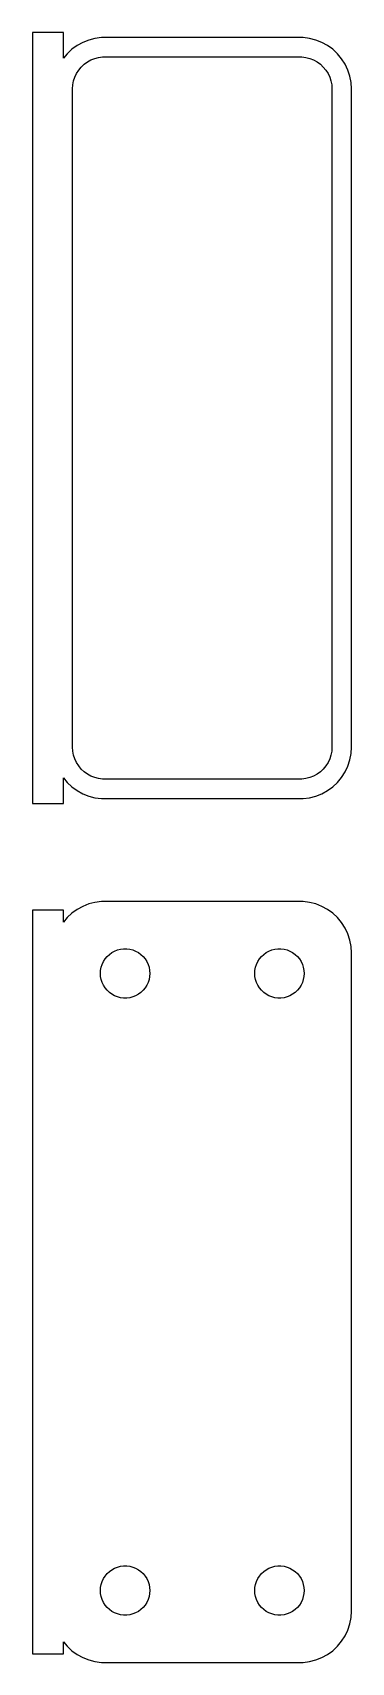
# Model space of a CAD drawing. Header units: metres. Extents: x -16 to 14, y 131 to 289.
import ezdxf

# ---------------------------------------------------------------- set-up
doc = ezdxf.new("R2010")
doc.units = ezdxf.units.M

msp = doc.modelspace()

# ---------------------------------------------------------------- linework, layer by layer
for p, q in [((-13.5, 289.479), (-16.5, 289.479)), ((-16.5, 289.479), (-16.5, 214.521)), ((-13.5, 286.993), (-13.5, 289.479)), ((-11.6289, 288.524), (-12.1791, 288.222)), ((-11.0451, 288.755), (-11.6289, 288.524)), ((-10.4369, 288.911), (-11.0451, 288.755)), ((-9.81395, 288.99), (-10.4369, 288.911)), ((9.81395, 288.99), (-9.81395, 288.99)), ((10.4369, 288.911), (9.81395, 288.99)), ((11.0451, 288.755), (10.4369, 288.911)), ((11.6289, 288.524), (11.0451, 288.755)), ((12.1791, 288.222), (11.6289, 288.524)), ((-13.1448, 287.423), (-13.5, 286.993)), ((-12.6871, 287.853), (-13.1448, 287.423)), ((-12.1791, 288.222), (-12.6871, 287.853)), ((-10.8254, 286.817), (-10.4619, 286.961)), ((-10.4619, 286.961), (-10.0833, 287.058)), ((-10.0833, 287.058), (-9.69545, 287.107)), ((-9.69545, 287.107), (9.69545, 287.107)), ((9.69545, 287.107), (10.0833, 287.058)), ((10.0833, 287.058), (10.4619, 286.961)), ((10.4619, 286.961), (10.8254, 286.817)), ((12.6871, 287.853), (12.1791, 288.222)), ((13.1448, 287.423), (12.6871, 287.853)), ((13.5451, 286.939), (13.1448, 287.423)), ((13.8815, 286.409), (13.5451, 286.939)), ((-12.3943, 285.146), (-12.2279, 285.5)), ((-12.2279, 285.5), (-12.0184, 285.83)), ((-12.0184, 285.83), (-11.7692, 286.131)), ((-11.7692, 286.131), (-11.4842, 286.399)), ((-11.4842, 286.399), (-11.168, 286.628)), ((-11.168, 286.628), (-10.8254, 286.817)), ((10.8254, 286.817), (11.168, 286.628)), ((11.168, 286.628), (11.4842, 286.399)), ((11.4842, 286.399), (11.7692, 286.131)), ((11.7692, 286.131), (12.0184, 285.83)), ((12.0184, 285.83), (12.2279, 285.5)), ((12.2279, 285.5), (12.3943, 285.146)), ((14.1489, 285.841), (13.8815, 286.409)), ((14.3429, 285.243), (14.1489, 285.841)), ((-12.6129, 284), (-12.5884, 284.39)), ((-12.6129, 220), (-12.6129, 284)), ((-12.5884, 284.39), (-12.5151, 284.774)), ((-12.5151, 284.774), (-12.3943, 285.146)), ((12.3943, 285.146), (12.5151, 284.774)), ((12.5151, 284.774), (12.5884, 284.39)), ((12.5884, 284.39), (12.6129, 284)), ((12.6129, 284), (12.6129, 220)), ((14.4606, 284.627), (14.3429, 285.243)), ((14.5, 284), (14.4606, 284.627)), ((14.5, 220), (14.5, 284)), ((-12.5884, 219.61), (-12.6129, 220)), ((-12.5151, 219.226), (-12.5884, 219.61)), ((-12.3943, 218.854), (-12.5151, 219.226)), ((-12.2279, 218.5), (-12.3943, 218.854)), ((12.3943, 218.854), (12.2279, 218.5)), ((12.5151, 219.226), (12.3943, 218.854)), ((12.5884, 219.61), (12.5151, 219.226)), ((12.6129, 220), (12.5884, 219.61)), ((14.1489, 218.159), (14.3429, 218.757)), ((14.3429, 218.757), (14.4606, 219.373)), ((14.4606, 219.373), (14.5, 220)), ((-12.0184, 218.17), (-12.2279, 218.5)), ((-11.7692, 217.869), (-12.0184, 218.17)), ((-11.4842, 217.601), (-11.7692, 217.869)), ((-11.168, 217.372), (-11.4842, 217.601)), ((-10.8254, 217.183), (-11.168, 217.372)), ((-10.4619, 217.039), (-10.8254, 217.183)), ((10.8254, 217.183), (10.4619, 217.039)), ((11.168, 217.372), (10.8254, 217.183)), ((11.4842, 217.601), (11.168, 217.372)), ((11.7692, 217.869), (11.4842, 217.601)), ((12.0184, 218.17), (11.7692, 217.869)), ((12.2279, 218.5), (12.0184, 218.17)), ((13.5451, 217.061), (13.8815, 217.591)), ((13.8815, 217.591), (14.1489, 218.159)), ((-13.5, 217.007), (-13.1448, 216.577)), ((-13.5, 214.521), (-13.5, 217.007)), ((-13.1448, 216.577), (-12.6871, 216.147)), ((-12.6871, 216.147), (-12.1791, 215.778)), ((-12.1791, 215.778), (-11.6289, 215.476)), ((-10.0833, 216.942), (-10.4619, 217.039)), ((-9.69545, 216.893), (-10.0833, 216.942)), ((9.69545, 216.893), (-9.69545, 216.893)), ((10.0833, 216.942), (9.69545, 216.893)), ((10.4619, 217.039), (10.0833, 216.942)), ((11.6289, 215.476), (12.1791, 215.778)), ((12.1791, 215.778), (12.6871, 216.147)), ((12.6871, 216.147), (13.1448, 216.577)), ((13.1448, 216.577), (13.5451, 217.061)), ((-16.5, 214.521), (-13.5, 214.521)), ((-11.6289, 215.476), (-11.0451, 215.245)), ((-11.0451, 215.245), (-10.4369, 215.089)), ((-10.4369, 215.089), (-9.81395, 215.01)), ((-9.81395, 215.01), (9.81395, 215.01)), ((9.81395, 215.01), (10.4369, 215.089)), ((10.4369, 215.089), (11.0451, 215.245)), ((11.0451, 215.245), (11.6289, 215.476)), ((-11.6289, 204.524), (-12.1791, 204.222)), ((-11.0451, 204.755), (-11.6289, 204.524)), ((-10.4369, 204.911), (-11.0451, 204.755)), ((-9.81395, 204.99), (-10.4369, 204.911)), ((9.81395, 204.99), (-9.81395, 204.99)), ((10.4369, 204.911), (9.81395, 204.99)), ((11.0451, 204.755), (10.4369, 204.911)), ((11.6289, 204.524), (11.0451, 204.755)), ((12.1791, 204.222), (11.6289, 204.524)), ((-13.5, 204.153), (-16.5, 204.153)), ((-16.5, 204.153), (-16.5, 131.847)), ((-13.5, 202.993), (-13.5, 204.153)), ((-13.1448, 203.423), (-13.5, 202.993)), ((-12.6871, 203.853), (-13.1448, 203.423)), ((-12.1791, 204.222), (-12.6871, 203.853)), ((12.6871, 203.853), (12.1791, 204.222)), ((13.1448, 203.423), (12.6871, 203.853)), ((13.5451, 202.939), (13.1448, 203.423)), ((13.8815, 202.409), (13.5451, 202.939)), ((14.1489, 201.841), (13.8815, 202.409)), ((14.3429, 201.243), (14.1489, 201.841)), ((-9.24951, 199.643), (-9.02982, 199.849)), ((-9.02982, 199.849), (-8.78598, 200.026)), ((-8.78598, 200.026), (-8.52187, 200.172)), ((-8.52187, 200.172), (-8.24164, 200.283)), ((-8.24164, 200.283), (-7.94971, 200.357)), ((-7.94971, 200.357), (-7.6507, 200.395)), ((-7.6507, 200.395), (-7.34929, 200.395)), ((-7.34929, 200.395), (-7.05028, 200.357)), ((-7.05028, 200.357), (-6.75835, 200.283)), ((-6.75835, 200.283), (-6.47812, 200.172)), ((-6.47812, 200.172), (-6.214, 200.026)), ((-6.214, 200.026), (-5.97017, 199.849)), ((-5.97017, 199.849), (-5.75047, 199.643)), ((5.75047, 199.643), (5.97017, 199.849)), ((5.97017, 199.849), (6.214, 200.026)), ((6.214, 200.026), (6.47812, 200.172)), ((6.47812, 200.172), (6.75835, 200.283)), ((6.75835, 200.283), (7.05028, 200.357)), ((7.05028, 200.357), (7.34929, 200.395)), ((7.34929, 200.395), (7.6507, 200.395)), ((7.6507, 200.395), (7.94971, 200.357)), ((7.94971, 200.357), (8.24164, 200.283)), ((8.24164, 200.283), (8.52187, 200.172)), ((8.52187, 200.172), (8.78598, 200.026)), ((8.78598, 200.026), (9.02982, 199.849)), ((9.02982, 199.849), (9.24951, 199.643)), ((14.4606, 200.627), (14.3429, 201.243)), ((14.5, 200), (14.4606, 200.627)), ((14.5, 136), (14.5, 200)), ((-9.89999, 198), (-9.88107, 198.301)), ((-9.88107, 198.301), (-9.82458, 198.597)), ((-9.82458, 198.597), (-9.73146, 198.883)), ((-9.73146, 198.883), (-9.60313, 199.156)), ((-9.60313, 199.156), (-9.44164, 199.411)), ((-9.44164, 199.411), (-9.24951, 199.643)), ((-5.75047, 199.643), (-5.55835, 199.411)), ((-5.55835, 199.411), (-5.39685, 199.156)), ((-5.39685, 199.156), (-5.26852, 198.883)), ((-5.26852, 198.883), (-5.1754, 198.597)), ((-5.1754, 198.597), (-5.11891, 198.301)), ((-5.11891, 198.301), (-5.09999, 198)), ((5.09999, 198), (5.11891, 198.301)), ((5.11891, 198.301), (5.1754, 198.597)), ((5.1754, 198.597), (5.26852, 198.883)), ((5.26852, 198.883), (5.39685, 199.156)), ((5.39685, 199.156), (5.55835, 199.411)), ((5.55835, 199.411), (5.75047, 199.643)), ((9.24951, 199.643), (9.44164, 199.411)), ((9.44164, 199.411), (9.60313, 199.156)), ((9.60313, 199.156), (9.73146, 198.883)), ((9.73146, 198.883), (9.82458, 198.597)), ((9.82458, 198.597), (9.88107, 198.301)), ((9.88107, 198.301), (9.89999, 198)), ((-9.88107, 197.699), (-9.89999, 198)), ((-9.82458, 197.403), (-9.88107, 197.699)), ((-9.73146, 197.117), (-9.82458, 197.403)), ((-9.60313, 196.844), (-9.73146, 197.117)), ((-9.44164, 196.589), (-9.60313, 196.844)), ((-9.24951, 196.357), (-9.44164, 196.589)), ((-5.55835, 196.589), (-5.75047, 196.357)), ((-5.39685, 196.844), (-5.55835, 196.589)), ((-5.26852, 197.117), (-5.39685, 196.844)), ((-5.1754, 197.403), (-5.26852, 197.117)), ((-5.11891, 197.699), (-5.1754, 197.403)), ((-5.09999, 198), (-5.11891, 197.699)), ((5.11891, 197.699), (5.09999, 198)), ((5.1754, 197.403), (5.11891, 197.699)), ((5.26852, 197.117), (5.1754, 197.403)), ((5.39685, 196.844), (5.26852, 197.117)), ((5.55835, 196.589), (5.39685, 196.844)), ((5.75047, 196.357), (5.55835, 196.589)), ((9.44164, 196.589), (9.24951, 196.357)), ((9.60313, 196.844), (9.44164, 196.589)), ((9.73146, 197.117), (9.60313, 196.844)), ((9.82458, 197.403), (9.73146, 197.117)), ((9.88107, 197.699), (9.82458, 197.403)), ((9.89999, 198), (9.88107, 197.699)), ((-9.02982, 196.151), (-9.24951, 196.357)), ((-8.78598, 195.974), (-9.02982, 196.151)), ((-8.52187, 195.828), (-8.78598, 195.974)), ((-8.24164, 195.717), (-8.52187, 195.828)), ((-7.94971, 195.643), (-8.24164, 195.717)), ((-7.6507, 195.605), (-7.94971, 195.643)), ((-7.34929, 195.605), (-7.6507, 195.605)), ((-7.05028, 195.643), (-7.34929, 195.605)), ((-6.75835, 195.717), (-7.05028, 195.643)), ((-6.47812, 195.828), (-6.75835, 195.717)), ((-6.214, 195.974), (-6.47812, 195.828)), ((-5.97017, 196.151), (-6.214, 195.974)), ((-5.75047, 196.357), (-5.97017, 196.151)), ((5.97017, 196.151), (5.75047, 196.357)), ((6.214, 195.974), (5.97017, 196.151)), ((6.47812, 195.828), (6.214, 195.974)), ((6.75835, 195.717), (6.47812, 195.828)), ((7.05028, 195.643), (6.75835, 195.717)), ((7.34929, 195.605), (7.05028, 195.643)), ((7.6507, 195.605), (7.34929, 195.605)), ((7.94971, 195.643), (7.6507, 195.605)), ((8.24164, 195.717), (7.94971, 195.643)), ((8.52187, 195.828), (8.24164, 195.717)), ((8.78598, 195.974), (8.52187, 195.828)), ((9.02982, 196.151), (8.78598, 195.974)), ((9.24951, 196.357), (9.02982, 196.151)), ((-9.44164, 139.411), (-9.24951, 139.643)), ((-9.24951, 139.643), (-9.02982, 139.849)), ((-9.02982, 139.849), (-8.78598, 140.026)), ((-8.78598, 140.026), (-8.52187, 140.172)), ((-8.52187, 140.172), (-8.24164, 140.283)), ((-8.24164, 140.283), (-7.94971, 140.357)), ((-7.94971, 140.357), (-7.6507, 140.395)), ((-7.6507, 140.395), (-7.34929, 140.395)), ((-7.34929, 140.395), (-7.05028, 140.357)), ((-7.05028, 140.357), (-6.75835, 140.283)), ((-6.75835, 140.283), (-6.47812, 140.172)), ((-6.47812, 140.172), (-6.214, 140.026)), ((-6.214, 140.026), (-5.97017, 139.849)), ((-5.97017, 139.849), (-5.75047, 139.643)), ((-5.75047, 139.643), (-5.55835, 139.411)), ((5.55835, 139.411), (5.75047, 139.643)), ((5.75047, 139.643), (5.97017, 139.849)), ((5.97017, 139.849), (6.214, 140.026)), ((6.214, 140.026), (6.47812, 140.172)), ((6.47812, 140.172), (6.75835, 140.283)), ((6.75835, 140.283), (7.05028, 140.357)), ((7.05028, 140.357), (7.34929, 140.395)), ((7.34929, 140.395), (7.6507, 140.395)), ((7.6507, 140.395), (7.94971, 140.357)), ((7.94971, 140.357), (8.24164, 140.283)), ((8.24164, 140.283), (8.52187, 140.172)), ((8.52187, 140.172), (8.78598, 140.026)), ((8.78598, 140.026), (9.02982, 139.849)), ((9.02982, 139.849), (9.24951, 139.643)), ((9.24951, 139.643), (9.44164, 139.411)), ((-9.89999, 138), (-9.88107, 138.301)), ((-9.88107, 137.699), (-9.89999, 138)), ((-9.88107, 138.301), (-9.82458, 138.597)), ((-9.82458, 138.597), (-9.73146, 138.883)), ((-9.73146, 138.883), (-9.60313, 139.156)), ((-9.60313, 139.156), (-9.44164, 139.411)), ((-5.55835, 139.411), (-5.39685, 139.156)), ((-5.39685, 139.156), (-5.26852, 138.883)), ((-5.26852, 138.883), (-5.1754, 138.597)), ((-5.1754, 138.597), (-5.11891, 138.301)), ((-5.11891, 138.301), (-5.09999, 138)), ((-5.09999, 138), (-5.11891, 137.699)), ((5.09999, 138), (5.11891, 138.301)), ((5.11891, 137.699), (5.09999, 138)), ((5.11891, 138.301), (5.1754, 138.597)), ((5.1754, 138.597), (5.26852, 138.883)), ((5.26852, 138.883), (5.39685, 139.156)), ((5.39685, 139.156), (5.55835, 139.411)), ((9.44164, 139.411), (9.60313, 139.156)), ((9.60313, 139.156), (9.73146, 138.883)), ((9.73146, 138.883), (9.82458, 138.597)), ((9.82458, 138.597), (9.88107, 138.301)), ((9.88107, 138.301), (9.89999, 138)), ((9.89999, 138), (9.88107, 137.699)), ((-9.82458, 137.403), (-9.88107, 137.699)), ((-9.73146, 137.117), (-9.82458, 137.403)), ((-9.60313, 136.844), (-9.73146, 137.117)), ((-9.44164, 136.589), (-9.60313, 136.844)), ((-9.24951, 136.357), (-9.44164, 136.589)), ((-9.02982, 136.151), (-9.24951, 136.357)), ((-5.75047, 136.357), (-5.97017, 136.151)), ((-5.55835, 136.589), (-5.75047, 136.357)), ((-5.39685, 136.844), (-5.55835, 136.589)), ((-5.26852, 137.117), (-5.39685, 136.844)), ((-5.1754, 137.403), (-5.26852, 137.117)), ((-5.11891, 137.699), (-5.1754, 137.403)), ((5.1754, 137.403), (5.11891, 137.699)), ((5.26852, 137.117), (5.1754, 137.403)), ((5.39685, 136.844), (5.26852, 137.117)), ((5.55835, 136.589), (5.39685, 136.844)), ((5.75047, 136.357), (5.55835, 136.589)), ((5.97017, 136.151), (5.75047, 136.357)), ((9.24951, 136.357), (9.02982, 136.151)), ((9.44164, 136.589), (9.24951, 136.357)), ((9.60313, 136.844), (9.44164, 136.589)), ((9.73146, 137.117), (9.60313, 136.844)), ((9.82458, 137.403), (9.73146, 137.117)), ((9.88107, 137.699), (9.82458, 137.403)), ((-8.78598, 135.974), (-9.02982, 136.151)), ((-8.52187, 135.828), (-8.78598, 135.974)), ((-8.24164, 135.717), (-8.52187, 135.828)), ((-7.94971, 135.643), (-8.24164, 135.717)), ((-7.6507, 135.605), (-7.94971, 135.643)), ((-7.34929, 135.605), (-7.6507, 135.605)), ((-7.05028, 135.643), (-7.34929, 135.605)), ((-6.75835, 135.717), (-7.05028, 135.643)), ((-6.47812, 135.828), (-6.75835, 135.717)), ((-6.214, 135.974), (-6.47812, 135.828)), ((-5.97017, 136.151), (-6.214, 135.974)), ((6.214, 135.974), (5.97017, 136.151)), ((6.47812, 135.828), (6.214, 135.974)), ((6.75835, 135.717), (6.47812, 135.828)), ((7.05028, 135.643), (6.75835, 135.717)), ((7.34929, 135.605), (7.05028, 135.643)), ((7.6507, 135.605), (7.34929, 135.605)), ((7.94971, 135.643), (7.6507, 135.605)), ((8.24164, 135.717), (7.94971, 135.643)), ((8.52187, 135.828), (8.24164, 135.717)), ((8.78598, 135.974), (8.52187, 135.828)), ((9.02982, 136.151), (8.78598, 135.974)), ((14.1489, 134.159), (14.3429, 134.757)), ((14.3429, 134.757), (14.4606, 135.373)), ((14.4606, 135.373), (14.5, 136)), ((13.5451, 133.061), (13.8815, 133.591)), ((13.8815, 133.591), (14.1489, 134.159)), ((-16.5, 131.847), (-13.5, 131.847)), ((-13.5, 131.847), (-13.5, 133.007)), ((-13.5, 133.007), (-13.1448, 132.577)), ((-13.1448, 132.577), (-12.6871, 132.147)), ((-12.6871, 132.147), (-12.1791, 131.778)), ((-12.1791, 131.778), (-11.6289, 131.476)), ((11.6289, 131.476), (12.1791, 131.778)), ((12.1791, 131.778), (12.6871, 132.147)), ((12.6871, 132.147), (13.1448, 132.577)), ((13.1448, 132.577), (13.5451, 133.061)), ((-11.6289, 131.476), (-11.0451, 131.245)), ((-11.0451, 131.245), (-10.4369, 131.089)), ((-10.4369, 131.089), (-9.81395, 131.01)), ((-9.81395, 131.01), (9.81395, 131.01)), ((9.81395, 131.01), (10.4369, 131.089)), ((10.4369, 131.089), (11.0451, 131.245)), ((11.0451, 131.245), (11.6289, 131.476))]:
    msp.add_line(p, q)

doc.saveas('drawing.dxf')
